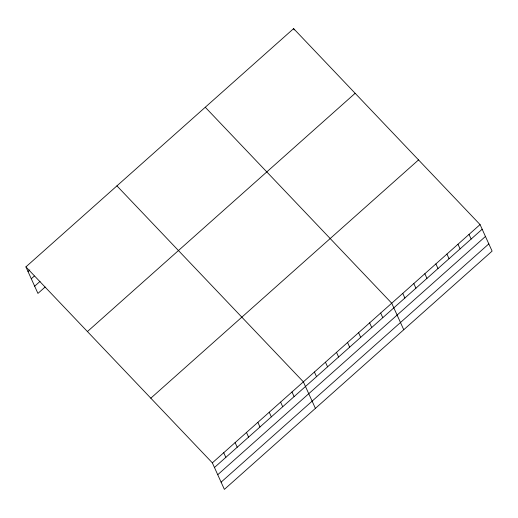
<?xml version="1.0" encoding="UTF-8"?>
<svg xmlns="http://www.w3.org/2000/svg" width="518" height="518" viewBox="0 0 518 518"><rect width="100%" height="100%" fill="white"/><g stroke="black" fill="none" stroke-linecap="round" stroke-linejoin="round"><path stroke-width="0.78" d="M25.9 266.887L293.622 28.619L480.063 224.585L492.1 251.113L224.378 489.38L212.348 462.852L25.9 266.887L37.937 293.415L45.118 287.024M28.011 271.536L29.804 269.936M31.287 278.755L34.279 276.094M34.661 286.195L40.048 281.397M87.425 331.559L355.147 93.285M150.816 398.187L418.538 159.913M212.348 462.852L480.063 224.585M214.452 467.501L482.174 229.234M217.728 474.721L485.45 236.454M221.102 482.161L488.824 243.894M205.27 107.245L391.718 303.211L403.755 329.739M116.926 185.878L303.373 381.844L315.404 408.372M469.023 234.414L471.134 239.063M457.977 244.243L460.088 248.893M446.937 254.073L449.041 258.722M435.891 263.895L438.001 268.544M424.851 273.724L426.955 278.373M413.804 283.553L415.915 288.202M293.622 28.619L294.224 29.947M402.764 293.382L404.869 298.031M380.672 313.04L382.783 317.689M369.632 322.869L371.743 327.518M358.585 332.698L360.696 337.347M347.546 342.527L349.656 347.177M336.499 352.357L338.61 357.006M325.459 362.186L327.564 366.835M314.413 372.015L316.524 376.664M291.99 391.971L294.101 396.62M280.614 402.097L282.724 406.747M269.237 412.218L271.348 416.867M257.86 422.345L259.965 426.994M246.477 432.472L248.588 437.121M235.101 442.599L237.212 447.248M223.724 452.726L225.835 457.375"/></g></svg>
